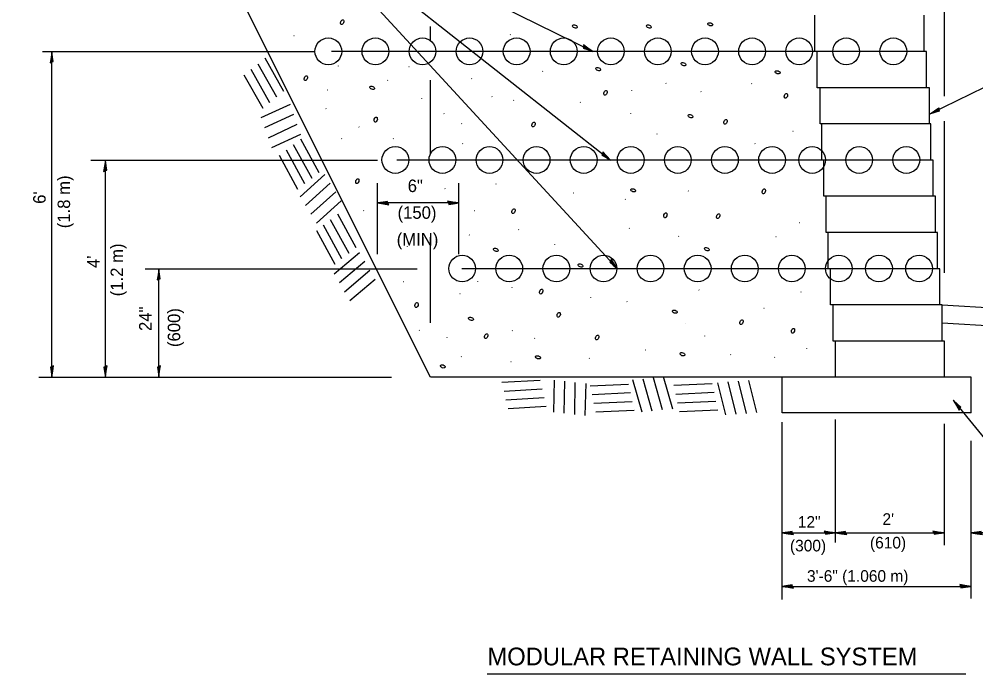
# Model space of a CAD drawing. Extents: x -313 to 1047, y -988 to -455.
# Drawn here: x 534.4 to 677.5, y -688.9 to -591 of the extents above; entities that cross this region are included whole.
import ezdxf

# ---------------------------------------------------------------- set-up
doc = ezdxf.new("R2010")
doc.units = 0
for name, color, linetype in [('Design_EX_Roadway Dimensions', 7, 'Continuous'), ('Design_EX_Roadway Notes', 7, 'Continuous'), ('Design_PR_Sidewalk', 7, 'Continuous'), ('Sheets_General Details', 7, 'Continuous'), ('Topo_Building', 7, 'Continuous'), ('Utilities_PR_Above Ground Items', 7, 'Continuous')]:
    doc.layers.add(name, color=color, linetype=linetype)

msp = doc.modelspace()

# ---------------------------------------------------------------- linework, layer by layer
at = {"layer": 'Design_EX_Roadway Dimensions'}
for p, q in [((672.79, -602.46), (672.79, -559.21)), ((595.93, -594.17), (595.93, -592.08)), ((537.85, -595.8), (578.46, -595.8)), ((539.26, -644.52), (539.26, -595.8)), ((595.93, -611.07), (595.93, -600.07)), ((672.79, -628.89), (672.79, -606.2)), ((545.07, -612.04), (587.97, -612.04)), ((547.26, -644.52), (547.26, -612.04)), ((587.98, -626.12), (587.98, -615.47)), ((600.16, -626.12), (600.16, -615.47)), ((600.16, -618.45), (587.98, -618.45)), ((595.93, -636.39), (595.93, -623.57)), ((553.22, -628.28), (593.93, -628.28)), ((555.26, -644.52), (555.26, -628.28)), ((537.3, -644.52), (590.08, -644.52)), ((648.52, -677.73), (648.52, -651.23)), ((656.52, -669.23), (656.52, -650.85)), ((672.79, -669.61), (672.79, -651.49)), ((676.79, -677.6), (676.79, -654.02)), ((648.52, -667.79), (656.52, -667.79)), ((656.52, -667.79), (672.79, -667.79)), ((682.99, -667.79), (676.79, -667.79)), ((648.52, -675.79), (676.79, -675.79))]:
    msp.add_line(p, q, dxfattribs=at)
for points in [[(539.24, -597.35), (539.47, -597.3), (539.37, -596.64), (539.26, -595.8), (539.14, -596.7), (539, -597.49), (539.24, -597.35), (539.39, -597.28), (539.26, -596.37), (539.08, -597.37), (539.28, -597.22), (539.25, -596.8), (539.19, -597.21)], [(547.24, -613.59), (547.47, -613.54), (547.37, -612.88), (547.26, -612.04), (547.14, -612.94), (547, -613.73), (547.24, -613.59), (547.39, -613.52), (547.26, -612.61), (547.08, -613.61), (547.28, -613.46), (547.25, -613.04), (547.19, -613.45)], [(589.54, -618.47), (589.48, -618.24), (588.83, -618.34), (587.98, -618.45), (588.88, -618.58), (589.67, -618.71), (589.54, -618.47), (589.47, -618.32), (588.55, -618.45), (589.55, -618.63), (589.4, -618.43), (588.98, -618.46), (589.39, -618.52)], [(598.61, -618.43), (598.66, -618.66), (599.32, -618.56), (600.16, -618.45), (599.26, -618.33), (598.47, -618.19), (598.61, -618.43), (598.68, -618.58), (599.59, -618.45), (598.59, -618.27), (598.74, -618.47), (599.16, -618.44), (598.75, -618.38)], [(555.24, -629.83), (555.47, -629.78), (555.37, -629.12), (555.26, -628.28), (555.14, -629.18), (555, -629.97), (555.24, -629.83), (555.39, -629.76), (555.26, -628.85), (555.08, -629.85), (555.28, -629.7), (555.25, -629.28), (555.19, -629.69)], [(539.28, -642.96), (539.05, -643.02), (539.15, -643.67), (539.26, -644.52), (539.38, -643.62), (539.52, -642.83), (539.28, -642.96), (539.13, -643.03), (539.26, -643.95), (539.44, -642.95), (539.24, -643.1), (539.27, -643.52), (539.33, -643.11)], [(547.28, -642.96), (547.05, -643.02), (547.15, -643.67), (547.26, -644.52), (547.38, -643.62), (547.52, -642.83), (547.28, -642.96), (547.13, -643.03), (547.26, -643.95), (547.44, -642.95), (547.24, -643.1), (547.27, -643.52), (547.33, -643.11)], [(555.28, -642.96), (555.05, -643.02), (555.15, -643.67), (555.26, -644.52), (555.38, -643.62), (555.52, -642.83), (555.28, -642.96), (555.13, -643.03), (555.26, -643.95), (555.44, -642.95), (555.24, -643.1), (555.27, -643.52), (555.33, -643.11)], [(650.07, -667.81), (650.02, -667.58), (649.37, -667.68), (648.52, -667.79), (649.42, -667.92), (650.21, -668.05), (650.07, -667.81), (650, -667.66), (649.09, -667.79), (650.09, -667.97), (649.94, -667.77), (649.52, -667.8), (649.93, -667.86)], [(654.97, -667.77), (655.02, -668), (655.67, -667.9), (656.52, -667.79), (655.62, -667.67), (654.83, -667.53), (654.97, -667.77), (655.03, -667.92), (655.95, -667.79), (654.95, -667.61), (655.1, -667.81), (655.52, -667.79), (655.11, -667.72)], [(658.07, -667.81), (658.02, -667.58), (657.37, -667.68), (656.52, -667.79), (657.42, -667.92), (658.21, -668.05), (658.07, -667.81), (658, -667.66), (657.09, -667.79), (658.09, -667.97), (657.94, -667.77), (657.52, -667.8), (657.93, -667.86)], [(671.23, -667.77), (671.28, -668), (671.94, -667.9), (672.79, -667.79), (671.88, -667.67), (671.09, -667.53), (671.23, -667.77), (671.3, -667.92), (672.22, -667.79), (671.22, -667.61), (671.36, -667.81), (671.78, -667.79), (671.38, -667.72)], [(678.34, -667.81), (678.29, -667.58), (677.63, -667.68), (676.79, -667.79), (677.69, -667.92), (678.48, -668.05), (678.34, -667.81), (678.27, -667.66), (677.35, -667.79), (678.36, -667.97), (678.21, -667.77), (677.79, -667.8), (678.19, -667.86)], [(650.07, -675.81), (650.02, -675.58), (649.37, -675.68), (648.52, -675.79), (649.42, -675.92), (650.21, -676.05), (650.07, -675.81), (650, -675.66), (649.09, -675.79), (650.09, -675.97), (649.94, -675.77), (649.52, -675.8), (649.93, -675.86)], [(675.23, -675.77), (675.28, -676), (675.94, -675.9), (676.79, -675.79), (675.88, -675.67), (675.09, -675.53), (675.23, -675.77), (675.3, -675.92), (676.22, -675.79), (675.22, -675.61), (675.36, -675.81), (675.78, -675.79), (675.38, -675.72)]]:
    msp.add_lwpolyline(points, dxfattribs=at)
at = {"layer": 'Design_EX_Roadway Notes'}
for p, q in [((620.21, -595.8), (572.18, -572.16)), ((572.18, -572.16), (622.85, -612.04)), ((572.18, -572.16), (623.91, -628.28)), ((699.49, -591.08), (670.57, -605.18)), ((674.13, -647.94), (682.87, -658.71))]:
    msp.add_line(p, q, dxfattribs=at)
for points in [[(618.83, -595.09), (618.77, -595.32), (619.4, -595.52), (620.21, -595.8), (619.46, -595.29), (618.81, -594.82), (618.83, -595.09), (618.82, -595.26), (619.7, -595.55), (618.88, -594.95), (618.93, -595.19), (619.31, -595.35), (618.98, -595.12)], [(671.96, -604.48), (672.01, -604.71), (671.38, -604.91), (670.57, -605.18), (671.33, -604.68), (671.98, -604.21), (671.96, -604.48), (671.97, -604.65), (671.08, -604.93), (671.91, -604.34), (671.86, -604.58), (671.47, -604.74), (671.81, -604.51)], [(621.64, -611.06), (621.54, -611.27), (622.12, -611.6), (622.85, -612.04), (622.22, -611.38), (621.68, -610.79), (621.64, -611.06), (621.6, -611.22), (622.4, -611.69), (621.72, -610.93), (621.72, -611.18), (622.07, -611.42), (621.78, -611.12)], [(622.87, -627.12), (622.74, -627.32), (623.26, -627.73), (623.91, -628.28), (623.39, -627.53), (622.96, -626.86), (622.87, -627.12), (622.81, -627.28), (623.53, -627.86), (622.98, -627), (622.93, -627.25), (623.24, -627.54), (623.01, -627.2)], [(675.09, -649.16), (675.24, -648.97), (674.75, -648.53), (674.13, -647.94), (674.6, -648.72), (674.99, -649.42), (675.09, -649.16), (675.17, -649.01), (674.49, -648.38), (674.98, -649.27), (675.04, -649.03), (674.75, -648.72), (674.96, -649.07)]]:
    msp.add_lwpolyline(points, dxfattribs=at)
at = {"layer": 'Design_PR_Sidewalk'}
for p, q in [((653.43, -595.8), (653.43, -590.39)), ((669.77, -595.8), (669.77, -590.39)), ((670.12, -595.8), (653.43, -595.8)), ((653.77, -601.21), (653.77, -595.8)), ((670.12, -601.21), (670.12, -595.8)), ((670.57, -601.21), (653.77, -601.21)), ((654.23, -606.63), (654.23, -601.21)), ((670.57, -606.63), (670.57, -601.21)), ((670.79, -606.63), (654.23, -606.63)), ((654.44, -612.04), (654.44, -606.63)), ((670.79, -612.04), (670.79, -606.63)), ((671.11, -612.04), (654.44, -612.04)), ((654.76, -617.45), (654.76, -612.04)), ((671.11, -617.45), (671.11, -612.04)), ((671.45, -617.45), (654.76, -617.45)), ((655.11, -622.87), (655.11, -617.45)), ((671.45, -622.87), (671.45, -617.45)), ((671.77, -622.87), (655.11, -622.87)), ((655.43, -628.28), (655.43, -622.87)), ((671.77, -628.28), (671.77, -622.87)), ((672.12, -628.28), (655.43, -628.28)), ((655.77, -633.69), (655.77, -628.28)), ((672.12, -633.69), (672.12, -628.28)), ((672.44, -633.69), (655.77, -633.69)), ((656.15, -639.11), (656.15, -633.69)), ((672.44, -639.11), (672.44, -633.69)), ((672.44, -633.69), (689.79, -634.73)), ((672.44, -636.37), (690.06, -637.43)), ((672.79, -639.11), (656.15, -639.11)), ((656.52, -644.52), (656.52, -639.11)), ((672.79, -644.52), (672.79, -639.11)), ((648.52, -649.85), (648.52, -644.52)), ((676.79, -644.52), (648.52, -644.52)), ((676.79, -649.85), (676.79, -644.52)), ((676.79, -649.85), (648.52, -649.85))]:
    msp.add_line(p, q, dxfattribs=at)
at = {"layer": 'Sheets_General Details'}
msp.add_line((604.38, -688.87), (676.01, -688.87), dxfattribs=at)
at = {"layer": 'Topo_Building'}
for p, q in [((595.93, -644.52), (534.36, -521.45)), ((575.52, -593.48), (575.48, -593.44)), ((607.88, -593.3), (607.85, -593.26)), ((589.24, -594.32), (589.21, -594.29)), ((573.96, -601.8), (571.16, -596.8)), ((572.94, -602.65), (570.11, -597.67)), ((582.16, -597.99), (582.12, -597.96)), ((592.71, -598.1), (592.67, -598.07)), ((570.85, -604.34), (568.04, -599.34)), ((571.87, -603.49), (569.07, -598.49)), ((612.7, -598.77), (612.67, -598.73)), ((589.5, -600.15), (589.47, -600.11)), ((602.1, -599.89), (602.06, -599.86)), ((631.17, -600.57), (631.14, -600.54)), ((643.99, -600.61), (643.95, -600.57)), ((580.5, -601.6), (580.47, -601.56)), ((605.14, -602.57), (605.11, -602.53)), ((626.04, -601.66), (626.01, -601.62)), ((636.42, -601.81), (636.38, -601.78)), ((570.59, -605.69), (574.94, -603.69)), ((594.63, -602.81), (594.6, -602.77)), ((608.36, -603.11), (608.33, -603.07)), ((618.33, -603.43), (618.29, -603.39)), ((571.13, -607.17), (575.47, -605.17)), ((580.3, -604.35), (580.26, -604.31)), ((597.95, -605.1), (597.91, -605.06)), ((625.89, -605.06), (625.86, -605.02)), ((571.65, -608.7), (575.98, -606.66)), ((600.59, -606.61), (600.56, -606.57)), ((572.18, -610.18), (576.53, -608.18)), ((585.22, -607.13), (585.19, -607.09)), ((629.84, -608.17), (629.81, -608.13)), ((650.15, -607.77), (650.12, -607.74)), ((578.2, -614.78), (575.43, -609.75)), ((579.23, -613.95), (576.49, -608.9)), ((582.64, -608.84), (582.61, -608.8)), ((590.35, -608.84), (590.32, -608.81)), ((600.73, -609.61), (600.7, -609.57)), ((644.47, -609.61), (644.43, -609.58)), ((577.12, -615.59), (574.38, -610.54)), ((576.08, -616.42), (573.34, -611.37)), ((580.12, -614.17), (576.42, -617.51)), ((580.92, -615.48), (577.21, -618.82)), ((581.75, -616.8), (578.02, -620.11)), ((598.09, -616.32), (598.05, -616.28)), ((605.75, -615.64), (605.71, -615.6)), ((634.5, -616.69), (634.47, -616.65)), ((582.54, -618.11), (578.84, -621.46)), ((617.31, -617.01), (617.27, -616.98)), ((625.06, -617.94), (625.03, -617.9)), ((585.92, -619.62), (585.89, -619.59)), ((602.48, -619.65), (602.45, -619.62)), ((583.74, -626), (580.97, -620.98)), ((584.78, -625.17), (582.04, -620.13)), ((581.63, -627.65), (578.88, -622.61)), ((582.66, -626.82), (579.92, -621.78)), ((609.13, -622.45), (609.09, -622.42)), ((625.66, -622.27), (625.62, -622.23)), ((651.11, -621.44), (651.08, -621.41)), ((601.73, -623.25), (601.69, -623.21)), ((633.06, -623.45), (633.02, -623.41)), ((647.61, -623.54), (647.58, -623.51)), ((592.48, -624.97), (592.45, -624.93)), ((614.52, -624.72), (614.49, -624.68)), ((581.51, -629.04), (585.31, -625.85)), ((582.28, -630.36), (586.09, -627.17)), ((583.06, -631.73), (586.84, -628.51)), ((583.84, -633.05), (587.64, -629.86)), ((591.86, -630.27), (591.83, -630.23)), ((603, -630.21), (602.97, -630.17)), ((608.15, -631.09), (608.12, -631.05)), ((600.33, -632.06), (600.3, -632.02)), ((619.92, -632.58), (619.88, -632.55)), ((636.11, -631.49), (636.08, -631.45)), ((651.38, -631.81), (651.34, -631.77)), ((625.34, -633.22), (625.3, -633.18)), ((645.81, -634.25), (645.77, -634.21)), ((634.07, -636.5), (634.04, -636.46)), ((594.25, -637.52), (594.22, -637.48)), ((608.19, -637.57), (608.15, -637.53)), ((636.96, -638.37), (636.93, -638.33)), ((598.41, -638.63), (598.38, -638.59)), ((611.52, -638.72), (611.49, -638.69)), ((628.07, -640.49), (628.04, -640.45)), ((640.82, -641.17), (640.79, -641.13)), ((652.23, -640.2), (652.2, -640.16)), ((600.54, -641.47), (600.5, -641.43)), ((607.97, -642.23), (607.94, -642.19)), ((619.69, -641.69), (619.65, -641.65)), ((647.42, -641.55), (647.38, -641.51)), ((648.52, -644.52), (595.93, -644.52)), ((612.32, -644.99), (606.6, -645.31)), ((614.34, -649.72), (614.45, -644.94)), ((615.9, -649.89), (616.01, -645.1)), ((617.51, -650.09), (617.57, -645.31)), ((619.07, -650.26), (619.18, -645.47)), ((625.55, -645.58), (619.81, -645.83)), ((626.13, -644.87), (627.52, -649.67)), ((627.66, -644.73), (629.04, -649.53)), ((629.21, -644.56), (630.56, -649.36)), ((630.74, -644.42), (632.12, -649.22)), ((638.07, -645.5), (632.33, -645.76)), ((640.11, -650.15), (638.91, -645.33)), ((641.63, -650.03), (640.43, -645.21)), ((643.21, -649.93), (641.97, -645.12)), ((644.73, -649.81), (643.54, -644.99)), ((612.63, -646.28), (606.92, -646.64)), ((625.84, -646.87), (620.11, -647.15)), ((638.36, -646.8), (632.63, -647.09)), ((612.92, -647.6), (607.2, -647.93)), ((626.1, -648.2), (620.36, -648.45)), ((638.62, -648.13), (632.88, -648.39)), ((613.23, -648.9), (607.51, -649.23)), ((626.38, -649.49), (620.65, -649.74)), ((638.91, -649.42), (633.18, -649.69))]:
    msp.add_line(p, q, dxfattribs=at)
for centre, major_axis in [((582.7, -591.42), (-0.131, -0.354)), ((617.52, -592.07), (0.354, -0.131)), ((628.59, -592.07), (0.354, -0.131)), ((637.77, -591.74), (0.354, -0.131)), ((621.01, -598.45), (0.354, -0.131)), ((633.75, -597.69), (0.354, -0.131)), ((577.27, -599.8), (-0.131, -0.354)), ((647.85, -598.91), (0.354, -0.131)), ((587.19, -601.23), (0.354, -0.131)), ((622.08, -601.98), (-0.131, -0.354)), ((649.09, -602.44), (-0.131, -0.354)), ((634.81, -605.48), (0.354, -0.131)), ((587.71, -605.99), (-0.131, -0.354)), ((611.32, -606.73), (-0.131, -0.354)), ((640.05, -606.32), (-0.131, -0.354)), ((584.96, -615.18), (-0.131, -0.354)), ((626.24, -616.56), (0.354, -0.131)), ((645.78, -616.71), (-0.131, -0.354)), ((608.32, -619.67), (-0.131, -0.354)), ((631.05, -620.3), (-0.131, -0.354)), ((638.95, -620.43), (-0.131, -0.354)), ((605.69, -625.45), (0.354, -0.131)), ((637.24, -625.37), (0.354, -0.131)), ((618.36, -627.8), (0.354, -0.131)), ((612.47, -631.71), (-0.131, -0.354)), ((593.83, -633.71), (-0.131, -0.354)), ((601.97, -635.77), (0.354, -0.131)), ((615.09, -635.18), (-0.131, -0.354)), ((632.46, -634.71), (0.354, -0.131)), ((642.43, -636.27), (-0.131, -0.354)), ((604.25, -638.37), (-0.131, -0.354)), ((620.85, -638.57), (-0.131, -0.354)), ((650.15, -637.57), (-0.131, -0.354)), ((611.99, -641.54), (0.354, -0.131)), ((633.6, -641.08), (0.354, -0.131)), ((597.74, -642.89), (0.354, -0.131))]:
    msp.add_ellipse(centre, major_axis=major_axis, ratio=0.592414, dxfattribs=at)
at = {"layer": 'Utilities_PR_Above Ground Items'}
for p, q in [((665.51, -595.8), (581.09, -595.8)), ((667.25, -612.04), (590.89, -612.04)), ((669.07, -628.28), (600.62, -628.28))]:
    msp.add_line(p, q, dxfattribs=at)
for centre in [(580.62, -595.78), (587.66, -595.78), (594.71, -595.78), (601.75, -595.78), (608.8, -595.78), (615.84, -595.78), (622.89, -595.78), (629.93, -595.78), (636.98, -595.78), (644.02, -595.78), (651.07, -595.78), (658.11, -595.78), (665.16, -595.78), (590.65, -612.02), (597.69, -612.02), (604.74, -612.02), (611.78, -612.02), (618.83, -612.02), (625.87, -612.02), (632.92, -612.02), (639.96, -612.02), (647.01, -612.02), (653.01, -612.02), (660.05, -612.02), (667.1, -612.02), (600.65, -628.26), (607.69, -628.26), (614.74, -628.26), (621.79, -628.26), (628.83, -628.26), (635.88, -628.26), (642.92, -628.26), (649.97, -628.26), (657.01, -628.26), (663.01, -628.26), (669.01, -628.26)]:
    msp.add_circle(centre, 2, dxfattribs=at)

# ---------------------------------------------------------------- texts
at = {"layer": 'Design_EX_Roadway Dimensions'}
for s, p in [('(1.8 m)', (541.98, -622.23)), ("6'", (538.33, -618.58)), ('(1.2 m)', (549.91, -632.41)), ("4'", (546.39, -628.18)), ('24"', (554.17, -637.6)), ('(600)', (558.46, -640))]:
    msp.add_text(s, height=1.865, rotation=90, dxfattribs=at).set_placement(p)
for s, height, p in [('6"', 1.865, (592.5, -616.82)), ('(150)', 1.865, (590.98, -620.82)), ('(MIN)', 1.865, (590.85, -624.82)), ('12"', 1.733, (650.87, -667.02)), ("2'", 1.733, (663.53, -666.59)), ('(610)', 1.733, (661.66, -670.12)), ('(300)', 1.733, (649.69, -670.56)), ('3\'-6" (1.060 m)', 1.7333, (652.24, -675.1))]:
    msp.add_text(s, height=height, dxfattribs=at).set_placement(p)
at = {"layer": 'Sheets_General Details'}
msp.add_text('MODULAR RETAINING WALL SYSTEM', height=2.656, dxfattribs=at).set_placement((604.43, -687.6))

doc.saveas('drawing.dxf')
